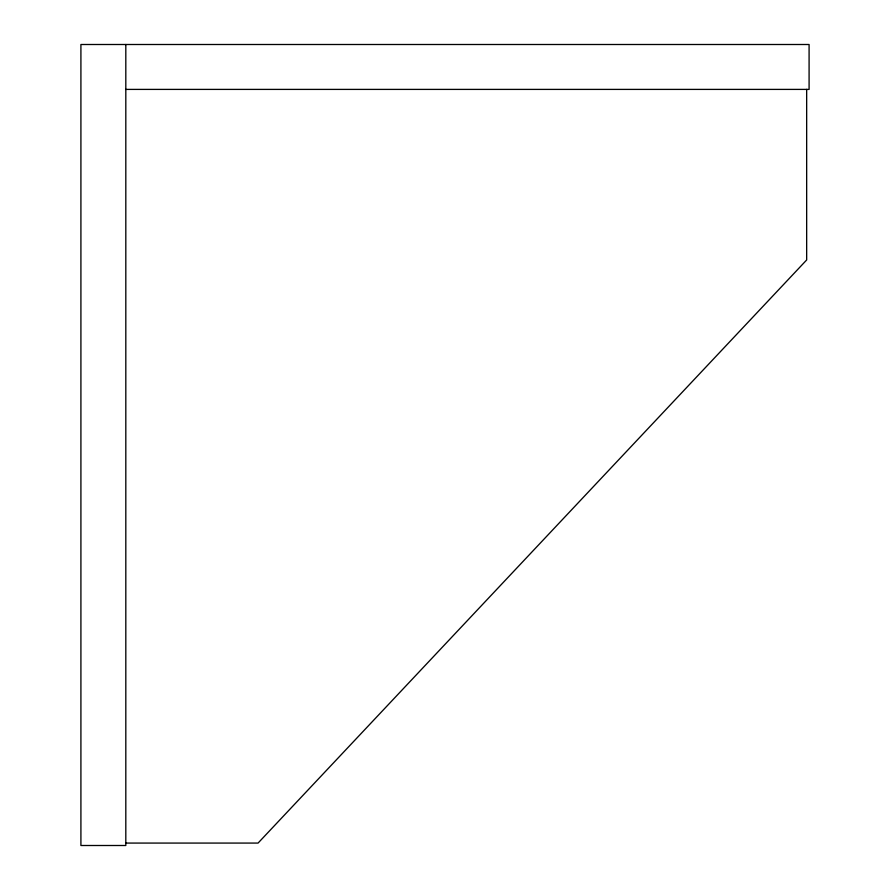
<?xml version="1.0" encoding="UTF-8"?>
<svg xmlns="http://www.w3.org/2000/svg" width="890" height="890" viewBox="0 0 890 890"><rect width="100%" height="100%" fill="white"/><g stroke="black" fill="none" stroke-linecap="round" stroke-linejoin="round"><path stroke-width="1.33" d="M125.813 89.401L809.088 89.401L809.088 44.5L80.912 44.5L80.912 845.5L125.813 845.5L125.813 44.5M125.813 843.075L258.055 843.075L806.663 259.969L806.663 89.401"/></g></svg>
